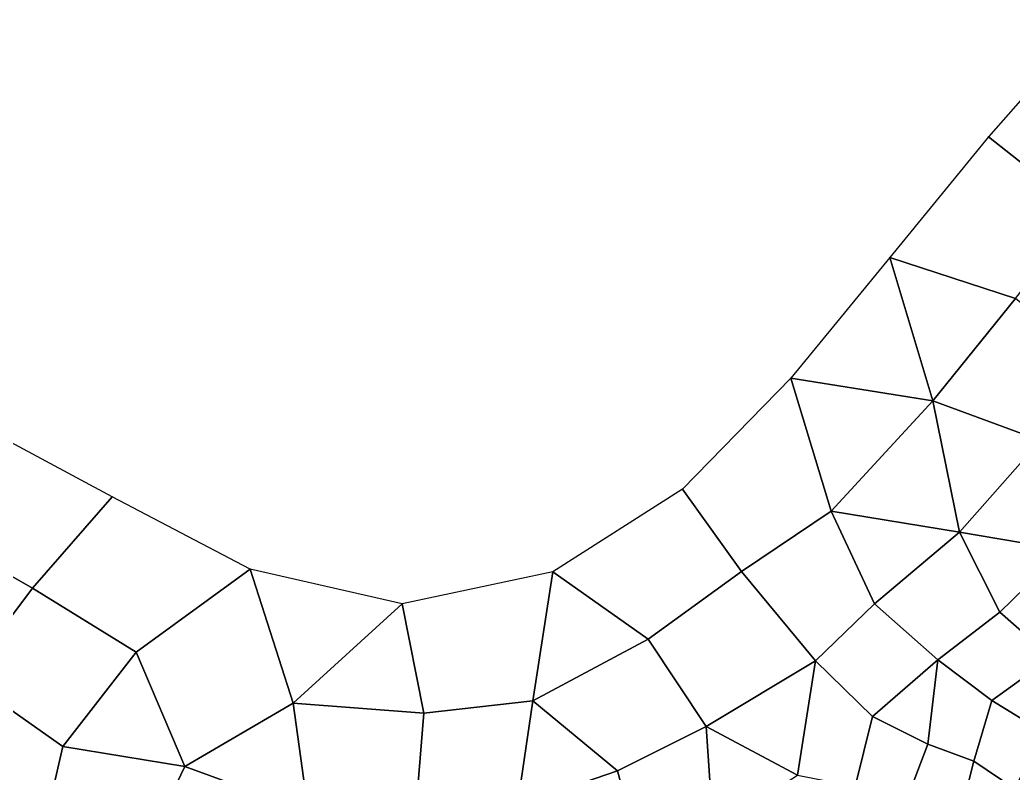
# Model space of a CAD drawing. Extents: x 391089 to 406232, y 6461839 to 6471033.
# Drawn here: x 404853.9 to 405050.3, y 6470654 to 6470802.9 of the extents above; entities that cross this region are included whole.
import ezdxf

# ---------------------------------------------------------------- set-up
doc = ezdxf.new("R2010")
doc.units = 0
for name, color, linetype in [('MESH_BOUND', 25, 'CONTINUOUS'), ('MESH_ELEMS', 18, 'CONTINUOUS'), ('MESH_NODES', 18, 'CONTINUOUS')]:
    doc.layers.add(name, color=color, linetype=linetype)

msp = doc.modelspace()

# ---------------------------------------------------------------- linework, layer by layer
at = {"layer": 'MESH_BOUND', "color": 25}
for points in [[(405065.804, 6470802.9, 4.353), (405045.421, 6470779.8, 3.549)], [(405045.421, 6470779.8, 3.549), (405025.918, 6470755.92, 3.135)], [(405025.918, 6470755.92, 3.135), (405006.317, 6470732.11, 4.024)], [(405006.317, 6470732.11, 4.024), (404984.936, 6470710.14, 3.766)], [(404872.14, 6470708.62, 6.723), (404844.984, 6470723.22, 5.648)], [(404899.442, 6470694.36, 7.341), (404872.14, 6470708.62, 6.723)], [(404984.936, 6470710.14, 3.766), (404959.255, 6470693.8, 3.055)], [(404929.499, 6470687.47, 4.907), (404899.442, 6470694.36, 7.341)], [(404959.255, 6470693.8, 3.055), (404929.499, 6470687.47, 4.907)]]:
    msp.add_polyline3d(points, dxfattribs=at)
at = {"layer": 'MESH_ELEMS', "color": 178}
for points in [[(405080.13, 6470783.21, 3.805), (405065.804, 6470802.9, 4.353), (405045.421, 6470779.8, 3.549), (405064.13, 6470765, 4.104)], [(405045.421, 6470779.8, 3.549), (405025.918, 6470755.92, 3.135), (405050.743, 6470747.86, 4.169), (405064.13, 6470765, 4.104)], [(405006.317, 6470732.11, 4.024), (405034.401, 6470727.62, 4.002), (405025.918, 6470755.92, 3.135), (405006.317, 6470732.11, 4.024)], [(405050.743, 6470747.86, 4.169), (405025.918, 6470755.92, 3.135), (405034.401, 6470727.62, 4.002), (405050.743, 6470747.86, 4.169)], [(405055.672, 6470719.78, 3.802), (405064.904, 6470736.15, 4.096), (405050.743, 6470747.86, 4.169), (405034.401, 6470727.62, 4.002)], [(404984.936, 6470710.14, 3.766), (404996.549, 6470693.87, 3.18), (405014.282, 6470705.77, 3.359), (405006.317, 6470732.11, 4.024)], [(405014.282, 6470705.77, 3.359), (405034.401, 6470727.62, 4.002), (405006.317, 6470732.11, 4.024), (405014.282, 6470705.77, 3.359)], [(405039.707, 6470701.64, 3.709), (405034.401, 6470727.62, 4.002), (405014.282, 6470705.77, 3.359), (405039.707, 6470701.64, 3.709)], [(405039.707, 6470701.64, 3.709), (405055.672, 6470719.78, 3.802), (405034.401, 6470727.62, 4.002), (405039.707, 6470701.64, 3.709)], [(404856.39, 6470690.6, 6.992), (404872.14, 6470708.62, 6.723), (404844.984, 6470723.22, 5.648), (404834.415, 6470703.19, 6.118)], [(405039.707, 6470701.64, 3.709), (405060.321, 6470698.18, 4.068), (405055.672, 6470719.78, 3.802), (405039.707, 6470701.64, 3.709)], [(404872.14, 6470708.62, 6.723), (404856.39, 6470690.6, 6.992), (404876.934, 6470677.94, 7.302), (404899.442, 6470694.36, 7.341)], [(404984.936, 6470710.14, 3.766), (404959.255, 6470693.8, 3.055), (404978.128, 6470680.51, 4.018), (404996.549, 6470693.87, 3.18)], [(405022.868, 6470687.51, 3.84), (405014.282, 6470705.77, 3.359), (404996.549, 6470693.87, 3.18), (405011.226, 6470676.24, 3.753)], [(405014.282, 6470705.77, 3.359), (405022.868, 6470687.51, 3.84), (405039.707, 6470701.64, 3.709), (405014.282, 6470705.77, 3.359)], [(404834.415, 6470703.19, 6.118), (404819.36, 6470685.03, 3.839), (404843.122, 6470672.84, 5.662), (404856.39, 6470690.6, 6.992)], [(405047.623, 6470685.85, 3.8), (405039.707, 6470701.64, 3.709), (405022.868, 6470687.51, 3.84), (405035.395, 6470676.4, 3.685)], [(405039.707, 6470701.64, 3.709), (405047.623, 6470685.85, 3.8), (405060.321, 6470698.18, 4.068), (405039.707, 6470701.64, 3.709)], [(405068.301, 6470686.28, 3.977), (405060.321, 6470698.18, 4.068), (405047.623, 6470685.85, 3.8), (405057.845, 6470676.89, 4.017)], [(404907.934, 6470667.84, 3.905), (404899.442, 6470694.36, 7.341), (404876.934, 6470677.94, 7.302), (404886.547, 6470655.31, 3.508)], [(404899.442, 6470694.36, 7.341), (404907.934, 6470667.84, 3.905), (404929.499, 6470687.47, 4.907), (404899.442, 6470694.36, 7.341)], [(404955.31, 6470668.34, 3.71), (404959.255, 6470693.8, 3.055), (404929.499, 6470687.47, 4.907), (404933.768, 6470665.84, 3.472)], [(404959.255, 6470693.8, 3.055), (404955.31, 6470668.34, 3.71), (404978.128, 6470680.51, 4.018), (404959.255, 6470693.8, 3.055)], [(404996.549, 6470693.87, 3.18), (404978.128, 6470680.51, 4.018), (404989.608, 6470663.23, 3.187), (405011.226, 6470676.24, 3.753)], [(404862.385, 6470659.29, 6.408), (404876.934, 6470677.94, 7.302), (404856.39, 6470690.6, 6.992), (404843.122, 6470672.84, 5.662)], [(404907.934, 6470667.84, 3.905), (404933.768, 6470665.84, 3.472), (404929.499, 6470687.47, 4.907), (404907.934, 6470667.84, 3.905)], [(405022.488, 6470665.22, 3.853), (405035.395, 6470676.4, 3.685), (405022.868, 6470687.51, 3.84), (405011.226, 6470676.24, 3.753)], [(405046.06, 6470668.38, 3.993), (405057.845, 6470676.89, 4.017), (405047.623, 6470685.85, 3.8), (405035.395, 6470676.4, 3.685)], [(404972.058, 6470654.45, 3.108), (404989.608, 6470663.23, 3.187), (404978.128, 6470680.51, 4.018), (404955.31, 6470668.34, 3.71)], [(404886.547, 6470655.31, 3.508), (404876.934, 6470677.94, 7.302), (404862.385, 6470659.29, 6.408), (404886.547, 6470655.31, 3.508)], [(405057.845, 6470676.89, 4.017), (405046.06, 6470668.38, 3.993), (405056.172, 6470662.17, 3.625), (405057.845, 6470676.89, 4.017)], [(405007.624, 6470653.59, 3.913), (405011.226, 6470676.24, 3.753), (404989.608, 6470663.23, 3.187), (405007.624, 6470653.59, 3.913)], [(405007.624, 6470653.59, 3.913), (405019.044, 6470651.36, 3.917), (405022.488, 6470665.22, 3.853), (405011.226, 6470676.24, 3.753)], [(405033.393, 6470659.74, 4.114), (405035.395, 6470676.4, 3.685), (405022.488, 6470665.22, 3.853), (405033.393, 6470659.74, 4.114)], [(405033.393, 6470659.74, 4.114), (405042.523, 6470656.4, 3.847), (405046.06, 6470668.38, 3.993), (405035.395, 6470676.4, 3.685)], [(404839.365, 6470647.65, 3.807), (404858.206, 6470641, 4.098), (404862.385, 6470659.29, 6.408), (404843.122, 6470672.84, 5.662)], [(404907.934, 6470667.84, 3.905), (404886.547, 6470655.31, 3.508), (404910.919, 6470646.45, 2.786), (404907.934, 6470667.84, 3.905)], [(404910.919, 6470646.45, 2.786), (404932.054, 6470644.83, 4.179), (404933.768, 6470665.84, 3.472), (404907.934, 6470667.84, 3.905)], [(404952.287, 6470647.7, 3.706), (404955.31, 6470668.34, 3.71), (404933.768, 6470665.84, 3.472), (404932.054, 6470644.83, 4.179)], [(404952.287, 6470647.7, 3.706), (404972.058, 6470654.45, 3.108), (404955.31, 6470668.34, 3.71), (404952.287, 6470647.7, 3.706)], [(405056.172, 6470662.17, 3.625), (405046.06, 6470668.38, 3.993), (405042.523, 6470656.4, 3.847), (405050.628, 6470650.89, 3.329)], [(405029.493, 6470649.36, 3.838), (405033.393, 6470659.74, 4.114), (405022.488, 6470665.22, 3.853), (405019.044, 6470651.36, 3.917)], [(404990.984, 6470642.78, 3.934), (404989.608, 6470663.23, 3.187), (404972.058, 6470654.45, 3.108), (404976.676, 6470637.44, 3.896)], [(404989.608, 6470663.23, 3.187), (404990.984, 6470642.78, 3.934), (405007.624, 6470653.59, 3.913), (404989.608, 6470663.23, 3.187)], [(404886.547, 6470655.31, 3.508), (404862.385, 6470659.29, 6.408), (404858.206, 6470641, 4.098), (404875.179, 6470631.76, 3.104)], [(405042.523, 6470656.4, 3.847), (405033.393, 6470659.74, 4.114), (405029.493, 6470649.36, 3.838), (405039.518, 6470644.6, 3.326)], [(404895.856, 6470627.31, 3.458), (404910.919, 6470646.45, 2.786), (404886.547, 6470655.31, 3.508), (404875.179, 6470631.76, 3.104)], [(405039.518, 6470644.6, 3.326), (405049.22, 6470638.1, 4.009), (405050.628, 6470650.89, 3.329), (405042.523, 6470656.4, 3.847)], [(404972.058, 6470654.45, 3.108), (404952.287, 6470647.7, 3.706), (404959.819, 6470631.15, 3.578), (404976.676, 6470637.44, 3.896)]]:
    msp.add_3dface(points, dxfattribs=at)
at = {"layer": 'MESH_NODES', "color": 18}
for p in [(405045.421, 6470779.8, 3.549), (405025.918, 6470755.92, 3.135), (405006.317, 6470732.11, 4.024), (405034.401, 6470727.62, 4.002), (404872.14, 6470708.62, 6.723), (404984.936, 6470710.14, 3.766), (405014.282, 6470705.77, 3.359), (405039.707, 6470701.64, 3.709), (404899.442, 6470694.36, 7.341), (404959.255, 6470693.8, 3.055), (404996.549, 6470693.87, 3.18), (404856.39, 6470690.6, 6.992), (404929.499, 6470687.47, 4.907), (405022.868, 6470687.51, 3.84), (405047.623, 6470685.85, 3.8), (404978.128, 6470680.51, 4.018), (404876.934, 6470677.94, 7.302), (405011.226, 6470676.24, 3.753), (405035.395, 6470676.4, 3.685), (404907.934, 6470667.84, 3.905), (404955.31, 6470668.34, 3.71), (405046.06, 6470668.38, 3.993), (404933.768, 6470665.84, 3.472), (405022.488, 6470665.22, 3.853), (404989.608, 6470663.23, 3.187), (404862.385, 6470659.29, 6.408), (405033.393, 6470659.74, 4.114), (404886.547, 6470655.31, 3.508), (405042.523, 6470656.4, 3.847), (404972.058, 6470654.45, 3.108)]:
    msp.add_point(p, dxfattribs=at)

doc.saveas('drawing.dxf')
